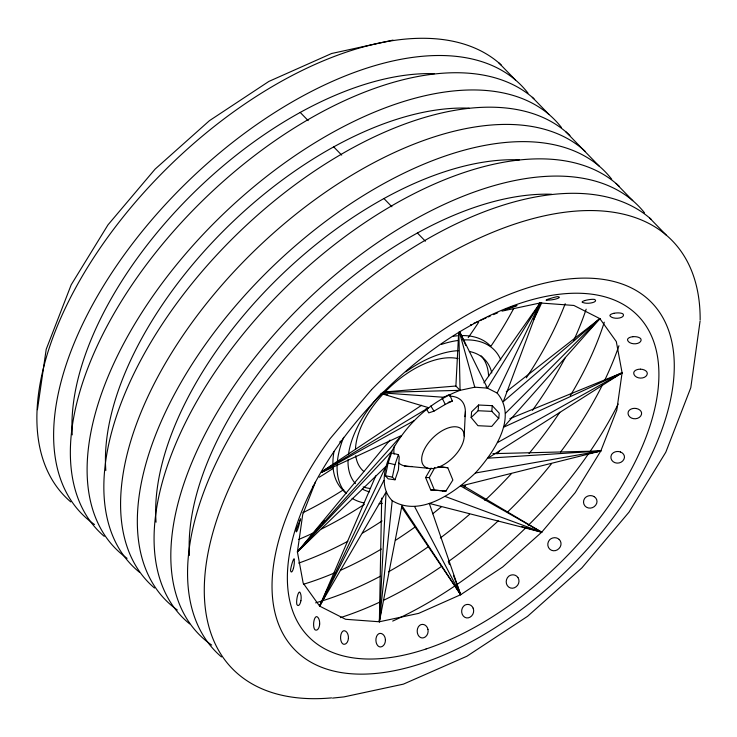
<?xml version="1.0" encoding="UTF-8"?>
<svg xmlns="http://www.w3.org/2000/svg" width="737" height="737" viewBox="0 0 737 737"><rect width="100%" height="100%" fill="white"/><g stroke="black" fill="none" stroke-linecap="round" stroke-linejoin="round"><path stroke-width="1.11" d="M381.683 498.083L379.371 621.77L345.607 619.292L319.618 606.109L303.174 583.142L297.407 551.939L302.695 514.638L315.408 482.155M464.209 435.963L465.369 411.642M458.865 332.304L460.072 390.334C430.823 401.278 406.686 423.849 391.872 451.136C384.677 466.281 378.818 487.148 392.213 500.69C420.643 517.918 455.033 492.113 475.365 473.016C492.823 453.642 518.498 417.999 497.143 393.051L487.415 388.123L474.766 387.192L460.072 390.334L455.89 386.022L458.7 332.313M700.086 321.083L690.799 387.69L665.797 452.223L629.02 512.132L581.908 567.877L527.581 616.307L466.917 656.225L403.369 684.148L343.958 696.898L332.544 698.096M379.923 613.792L379.371 621.77L418.625 613.387L460.671 594.713L502.652 567.02L541.713 532.197L575.192 492.62L600.802 450.97L616.795 410.104L622.092 372.802L616.316 341.6L599.881 318.633L573.883 305.459L540.12 302.971L501.989 311.115M471.164 417.529L471.579 411.826L478.571 405.018L492.252 405.672L499.235 413.171L498.737 418.423L491.828 411.384L478.147 410.73L471.164 417.529L477.944 425.7L491.772 426.382L498.811 418.1M478.147 410.73L478.571 405.018M491.828 411.384L492.252 405.672M392.213 500.69L379.371 621.77L401.941 505.619L460.671 594.713L429.284 503.408L541.713 532.197L462.495 485.268M37.43 409.671L46.201 349.31L71.203 284.777L107.98 224.868L155.092 169.123L209.419 120.693L268.894 81.411L331.641 53.497L393.042 40.102M380.937 611.544L379.371 621.77L386.059 492.086L319.618 606.109L375.806 475.798M385.451 475.77L392.37 477.106L395.023 479.787L398.441 469.874L399.196 457.004L398.395 454.655L391.531 452.96L388.113 462.983L385.451 475.77L388.169 478.875L395.023 479.787M392.314 477.465L394.968 464.678L398.395 454.655M313.391 485.683L312.645 487.765L313.4 486.171M535.559 313.455L540.12 302.971L483.887 382.872M327.79 588.43L319.618 606.109L326.003 593.976M328.748 586.348L329.715 584.275M497.143 393.051L540.12 302.971L487.415 388.123L486.015 386.685M383.894 480.404L319.618 606.109L385.875 466.438L297.407 551.939L389.984 440.053M537.374 307.955L540.12 302.971L503.297 401.656L599.881 318.633L503.472 427.303L622.092 372.802L487.903 458.193L600.802 450.97L460.745 486.052L541.713 532.197L521.916 526.577M438.681 466.567L447.783 467.719L452.868 480.036L445.857 491.128L434.415 490.041L429.275 477.594L434.904 467.424M431.099 468.05L425.599 477.521L430.74 489.958L442.633 490.778M339.831 442.016L340.439 441.131M320.531 525.011L297.407 551.939L308.435 540.193M322.023 523.27L324.262 520.672M391.872 451.136L297.407 551.939L401.453 435.549L321.793 472.334M591.092 327.744L599.881 318.633L506.31 391.725M505.462 413.337L599.881 318.633L593.138 324.814M321.553 471.864L421.573 405.286M321.599 471.938L336.136 462.79M321.636 472.002L428.612 407.69L381.02 393.512M426.143 408.584L428.796 412.877L433.992 411.135L445.249 404.41L442.136 398.026L449.57 394.47L452.334 401.02L444.89 404.576M609.241 380.329L622.092 372.802L509.875 418.671M497.484 442.605L622.092 372.802L614.934 376.441M413.991 420.726L321.7 472.095L324.731 470.501M504.891 309.761L505.775 309.356M473.541 323.488L477.742 321.627M479.842 320.687L486.153 317.887M488.253 316.956L490.363 316.026M493.514 314.625L497.715 312.755M505.057 309.77L514.104 305.864A6.799 0.544 -15.9 0 1 516.02 306.095A6.799 0.544 -15.9 0 1 506.973 308.821M448.124 402.411L452.334 401.02M587.38 453.835L600.802 450.97L492.896 453.66M475.365 473.016L600.802 450.97L593.976 451.91M384.567 391.973L455.89 386.022M382.346 392.416L460.072 390.334M425.599 477.521L429.275 477.594M430.74 489.958L434.415 490.041M442.559 490.906L446.235 490.989M382.365 392.876L444.328 397.317M437.732 466.862L447.783 467.719M404.475 465.931L427.976 468.262M381.103 393.318L387.773 394.866M388.113 462.983L394.968 464.678M445.028 496.416L541.713 532.197L536.407 530.087M498.802 62.848L515.55 80.075M532.289 97.293L549.028 114.521M565.776 131.748L599.255 166.194M616.003 183.421L632.742 200.639M649.481 217.866L666.23 235.094M300.226 112.439L308.195 120.638M333.704 146.884L341.682 155.092M383.94 198.557L391.909 206.765M417.418 233.012L425.396 241.211M401.61 507.028L460.671 594.713L453.476 575.376M430.804 405.986L433.992 411.135M458.488 590.696L460.671 594.713L414.59 506.549M459.824 332.065L487.415 388.123M459.759 332.092L465.858 345.542M448.28 561.41L449.478 564.634M459.437 332.221L474.766 387.192M449.579 396.174A44.257 23.639 -44.2 0 1 464.918 416.654M411.909 466.475A44.257 23.639 -44.2 0 1 398.745 463.029M394.102 454.232A44.257 23.639 -44.2 0 1 394.304 446.078M211.703 645.087A306.868 163.936 -44.2 0 1 298.9 308.094A306.868 163.936 -44.2 0 1 644.497 212.8M189.649 623.88A306.868 163.936 -44.2 0 1 278.3 294.763A306.868 163.936 -44.2 0 1 619.338 186.415M618.205 404.051A284.15 151.804 -44.2 0 1 590.042 451.532M588.725 453.448A284.15 151.804 -44.2 0 1 528.254 525.37M525.822 527.775A284.15 151.804 -44.2 0 1 456.737 584.671M454.812 585.979A284.15 151.804 -44.2 0 1 392.692 621.088M189.455 555.44A284.15 151.804 -44.2 0 1 308.075 316.081A284.15 151.804 -44.2 0 1 551.654 194.264M618.933 345.754A284.15 151.804 -44.2 0 1 604.662 380.329M602.544 384.668A284.15 151.804 -44.2 0 1 560.599 452.011M551.552 463.665A284.15 151.804 -44.2 0 1 507.434 512.151M498.276 520.829A284.15 151.804 -44.2 0 1 448.593 561.419M440.956 566.79A284.15 151.804 -44.2 0 1 383.332 600.415M380.163 601.917A284.15 151.804 -44.2 0 1 340.374 617.643M604.285 322.189A284.15 151.804 -44.2 0 1 570.254 395.76M559.798 412.269A284.15 151.804 -44.2 0 1 529.009 453.559M511.478 473.596A284.15 151.804 -44.2 0 1 484.9 500.469M469.57 514.334A284.15 151.804 -44.2 0 1 440.348 537.973M428.04 546.9A284.15 151.804 -44.2 0 1 388.463 571.82M380.274 576.279A284.15 151.804 -44.2 0 1 315.602 602.857M156.051 522.211A284.15 151.804 -44.2 0 1 274.551 281.681A284.15 151.804 -44.2 0 1 519.336 159.855M331.539 697.884A306.868 163.936 -44.2 0 1 218.502 514.73A306.868 163.936 -44.2 0 1 494.785 231.446A306.868 163.936 -44.2 0 1 700.15 319.932M177.304 609.996A306.868 163.936 -44.2 0 1 266.895 272.174A306.868 163.936 -44.2 0 1 611.719 179.248M154.484 588.034A306.868 163.936 -44.2 0 1 245.504 259.608A306.868 163.936 -44.2 0 1 585.031 151.205M221.45 656.925A306.868 163.936 -44.2 0 1 311.742 329.255A306.868 163.936 -44.2 0 1 651.176 219.34M586.164 309.181A284.15 151.804 -44.2 0 1 573.727 340.457M565.012 358.145A284.15 151.804 -44.2 0 1 532.455 410.334M499.41 451.228A284.15 151.804 -44.2 0 1 497.088 453.808M465.637 485.6A284.15 151.804 -44.2 0 1 463.951 487.157M441.5 506.697A284.15 151.804 -44.2 0 1 432.711 513.753M415.106 526.973A284.15 151.804 -44.2 0 1 395.898 540.055M381.37 549.047A284.15 151.804 -44.2 0 1 340.356 570.364M335.105 572.658A284.15 151.804 -44.2 0 1 303.441 584.275M481.15 355.86A89.61 47.877 -44.2 0 1 488.594 376.469M370.333 488.52A89.61 47.877 -44.2 0 1 363.129 486.917M469.358 351.457A89.61 47.877 -44.2 0 1 491.8 372.986M369.495 491.874A89.61 47.877 -44.2 0 1 362.254 489.009M355.464 483.629A89.61 47.877 -44.2 0 1 348.03 459.777M348.49 454.351A89.61 47.877 -44.2 0 1 380.034 394.783M405.847 371.817A89.61 47.877 -44.2 0 1 458.561 350.665M382.328 503.371A103.116 55.091 -44.2 0 1 379.159 503.703M363.783 502.883A103.116 55.091 -44.2 0 1 352.093 498.304M346.086 493.375A103.116 55.091 -44.2 0 1 337.15 464.697M337.399 461.417A103.116 55.091 -44.2 0 1 343.663 437.308M441.509 344.391A103.116 55.091 -44.2 0 1 458.469 340.42M462.818 340.006A103.116 55.091 -44.2 0 1 500.755 359.914M346.04 492.731A103.116 55.091 -44.2 0 1 333.041 467.028M332.903 463.555A103.116 55.091 -44.2 0 1 334.018 451.431M453.209 336.256A103.116 55.091 -44.2 0 1 457.465 335.786M460.947 335.593A103.116 55.091 -44.2 0 1 490.529 346.104M363.756 471.404A75.229 40.185 -44.2 0 1 355.741 455.669M355.474 449.119A75.229 40.185 -44.2 0 1 383.148 393.945M385.525 391.448A75.229 40.185 -44.2 0 1 458.009 358.606M104.258 536.361A306.868 163.936 -44.2 0 1 194.54 208.682A306.868 163.936 -44.2 0 1 533.975 98.776M127.077 558.324A306.868 163.936 -44.2 0 1 216.669 220.501A306.868 163.936 -44.2 0 1 561.493 127.575M541.723 302.741A284.15 151.804 -44.2 0 1 533.524 319.849M364.345 504.348A284.15 151.804 -44.2 0 1 321.636 528.936M316.357 531.515A284.15 151.804 -44.2 0 1 298.476 539.53M105.824 470.538A284.15 151.804 -44.2 0 1 224.324 230.008A284.15 151.804 -44.2 0 1 469.11 108.182M513.763 308.398A284.15 151.804 -44.2 0 1 490.897 346.261M343.728 489.626A284.15 151.804 -44.2 0 1 302.778 512.759M70.77 501.906A306.868 163.936 -44.2 0 1 161.799 173.49A306.868 163.936 -44.2 0 1 501.326 65.077M139.422 572.207A306.868 163.936 -44.2 0 1 228.811 242.344A306.868 163.936 -44.2 0 1 569.931 135.516M94.502 524.514A306.868 163.936 -44.2 0 1 182.454 186.774A306.868 163.936 -44.2 0 1 528.005 93.12M478.635 322.281A284.15 151.804 -44.2 0 1 468.198 337.647M332.792 468.631A284.15 151.804 -44.2 0 1 319.241 477.235M72.254 434.876A284.15 151.804 -44.2 0 1 190.883 195.517A284.15 151.804 -44.2 0 1 434.462 73.691M565.205 303.718A284.15 151.804 -44.2 0 1 526.319 377.823M382.052 520.939A284.15 151.804 -44.2 0 1 362.696 532.962M347.836 541.271A284.15 151.804 -44.2 0 1 298.669 563.105M319.665 624.027L319.453 625.759A6.799 3.492 -89.5 0 1 314.929 629.748A6.799 2.561 -86 0 1 313.925 621.042A6.799 2.561 -86 0 1 317.454 617.016A6.799 3.492 -89.5 0 1 319.665 624.027M300.908 600.729L300.53 602.341A6.799 2.561 -86 0 1 296.864 604.506A6.799 1.649 -81.2 0 1 297.637 595.284A6.799 1.649 -81.2 0 1 300.263 592.999A6.799 2.561 -86 0 1 300.908 600.729M300.613 519.032L299.766 521.363A6.799 0.829 -75.1 0 1 297.656 529.369L297.186 530.566A6.799 0.829 -75.1 0 1 296.338 529.23L300.613 519.032M293.4 568.439L292.939 569.867A6.799 1.649 -81.2 0 1 290.525 570.226A6.799 0.829 -75.1 0 1 292.875 560.949A6.799 0.829 -75.1 0 1 294.229 560.369A6.799 1.649 -81.2 0 1 293.4 568.439M371.577 389.633L330.102 438.672A248.949 133.001 -44.2 0 0 405.424 668.192A248.949 133.001 -44.2 0 0 673.415 351.3A248.949 133.001 -44.2 0 0 371.577 389.633M471.643 324.676L470.455 325.229L471.643 324.676M547.978 299.268L546.946 299.683A6.799 0.544 -15.9 0 0 548.006 300.06A6.799 1.317 -9.4 0 0 557.494 298.503A6.799 1.317 -9.4 0 0 557.227 296.652A6.799 0.544 -15.9 0 0 547.978 299.268M584.994 300.521L583.695 300.963A6.799 1.317 -9.4 0 0 583.317 302.649A6.799 2.211 -4 0 0 592.778 302.566A6.799 2.211 -4 0 0 594.335 299.379A6.799 1.317 -9.4 0 0 584.994 300.521M613.949 313.289L612.438 313.686A6.799 2.211 -4 0 0 610.494 316.431A6.799 3.132 0 0 0 619.476 317.997A6.799 3.132 0 0 0 622.894 313.851A6.799 2.211 -4 0 0 613.949 313.289M632.862 336.708L631.194 336.984A6.799 3.132 0 0 0 627.684 340.448A6.799 4.044 2.4 0 0 635.755 343.764A6.799 4.044 2.4 0 0 640.96 339.094A6.799 3.132 0 0 0 632.862 336.708M640.453 369.173L638.703 369.274A6.799 4.044 2.4 0 0 633.719 373.069A6.799 4.873 2.9 0 0 640.517 378.099A6.799 4.873 2.9 0 0 647.298 373.383A6.799 4.044 2.4 0 0 640.453 369.173M636.206 408.482L634.437 408.344A6.799 4.873 2.9 0 0 628.182 412.075A6.799 5.564 0.2 0 0 633.433 418.662A6.799 5.564 0.2 0 0 641.485 414.369A6.799 4.873 2.9 0 0 636.206 408.482M620.407 451.947L618.702 451.541A6.799 5.564 0.2 0 0 611.452 454.803A6.799 6.071 -8 0 0 614.99 462.698A6.799 6.071 -8 0 0 623.907 459.28A6.799 5.564 0.2 0 0 620.407 451.947M594.133 496.609L592.566 495.918A6.799 6.071 -8 0 0 584.681 498.35A6.799 6.357 -25.9 0 0 586.44 507.194A6.799 6.357 -25.9 0 0 595.772 505.038A6.799 6.071 -8 0 0 594.133 496.609M559.171 539.429L557.808 538.452A6.799 6.357 -25.9 0 0 549.682 539.733A6.799 6.403 -52.7 0 0 549.728 549.12A6.799 6.403 -52.7 0 0 558.987 548.531A6.799 6.357 -25.9 0 0 559.171 539.429M517.908 577.486L516.794 576.242A6.799 6.403 -52.7 0 0 508.843 576.141A6.799 6.2 -74.8 0 0 507.351 585.629A6.799 6.2 -74.8 0 0 516.066 586.799A6.799 6.403 -52.7 0 0 517.908 577.486M473.163 608.182L472.316 606.717A6.799 6.2 -74.8 0 0 464.936 605.095A6.799 5.776 -86.2 0 0 462.21 614.216A6.799 5.776 -86.2 0 0 469.93 617.228A6.799 6.2 -74.8 0 0 473.163 608.182M427.967 629.426L427.423 627.786A6.799 5.776 -86.2 0 0 420.974 624.617A6.799 5.159 89.3 0 0 417.382 632.954A6.799 5.159 89.3 0 0 423.72 637.745A6.799 5.776 -86.2 0 0 427.967 629.426M385.414 639.78L385.156 638.039A6.799 5.159 89.3 0 0 379.942 633.387A6.799 4.376 88.8 0 0 375.907 640.545A6.799 4.376 88.8 0 0 380.596 646.957A6.799 5.159 89.3 0 0 385.414 639.78M348.398 638.528L348.398 636.75A6.799 4.376 88.8 0 0 344.63 630.789A6.799 3.492 -89.5 0 0 340.614 636.482A6.799 3.492 -89.5 0 0 343.488 644.23A6.799 4.376 88.8 0 0 348.398 638.528M437.548 467.488A26.329 14.067 -44.2 0 0 463.453 431.873A26.329 14.067 -44.2 0 0 427.81 443.729A26.329 14.067 -44.2 0 0 437.548 467.488M426.078 648.975A229.944 122.839 -44.2 0 0 652.319 337.942A229.944 122.839 -44.2 0 0 341.019 441.537A229.944 122.839 -44.2 0 0 426.078 648.975"/></g></svg>
